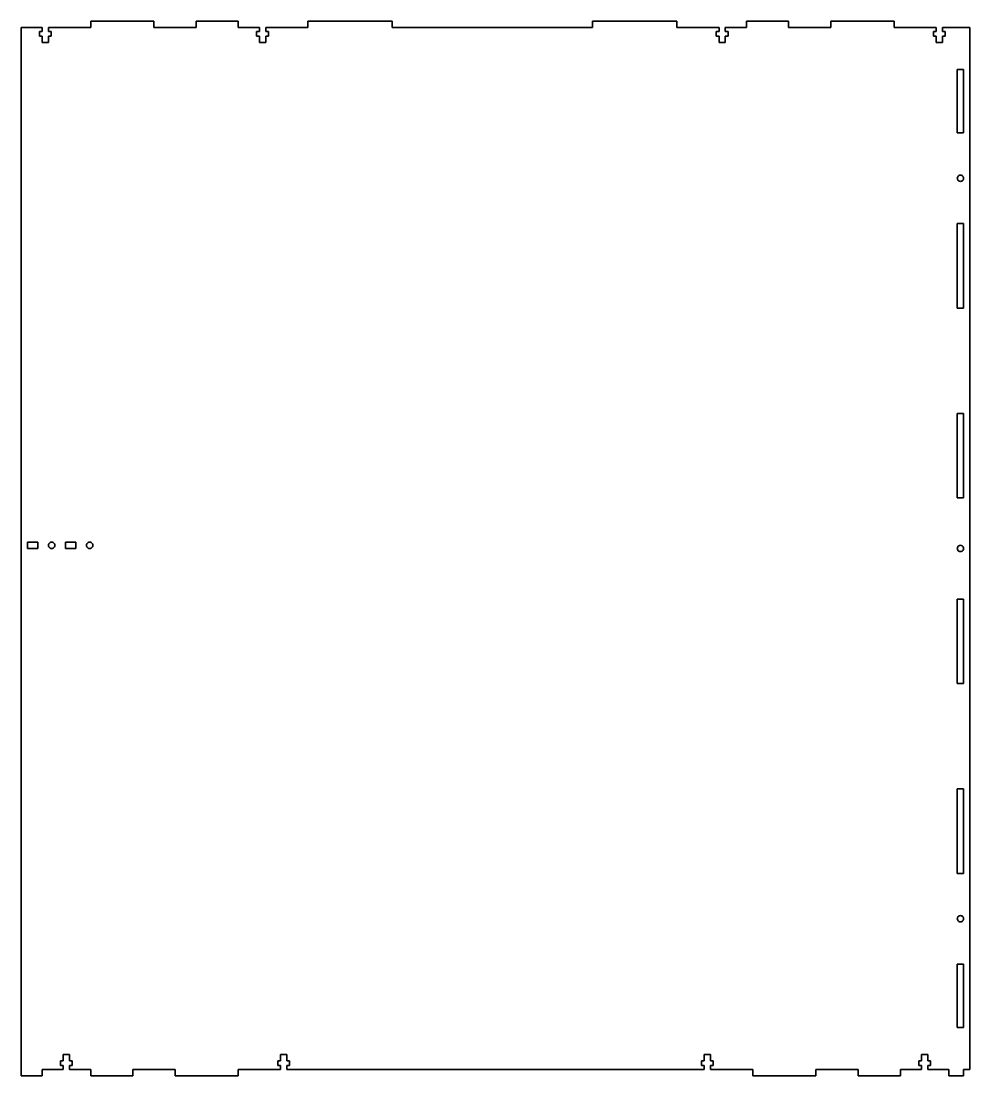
# Model space of a CAD drawing. Header units: inches. Extents: x 225 to 675, y -50 to 450.
import ezdxf

# ---------------------------------------------------------------- set-up
doc = ezdxf.new("R2010")
doc.units = ezdxf.units.IN
doc.header["$MEASUREMENT"] = 0
doc.layers.add('Laag 1', color=7, linetype='Continuous')

# ---------------------------------------------------------------- blocks, each defined once
blk = doc.blocks.new('block 3')
at = {"layer": 'Laag 1', "color": 5, "lineweight": 35, "true_color": 0x0000ff}
for points in [[(234.97, 446.85), (224.97, 446.85)], [(224.97, 446.85), (224.97, -50.15)], [(234.97, 444.85), (234.97, 446.85)], [(257.97, 446.85), (237.97, 446.85)], [(237.97, 446.85), (237.97, 444.85)], [(287.97, 449.85), (257.97, 449.85)], [(257.97, 449.85), (257.97, 446.85)], [(287.97, 446.85), (287.97, 449.85)], [(307.97, 446.85), (287.97, 446.85)], [(327.97, 449.85), (307.97, 449.85)], [(307.97, 449.85), (307.97, 446.85)], [(327.97, 446.85), (327.97, 449.85)], [(337.97, 446.85), (327.97, 446.85)], [(337.97, 444.85), (337.97, 446.85)], [(360.97, 446.85), (340.97, 446.85)], [(340.97, 446.85), (340.97, 444.85)], [(400.97, 449.85), (360.97, 449.85)], [(360.97, 449.85), (360.97, 446.85)], [(400.97, 446.85), (400.97, 449.85)], [(495.97, 446.85), (400.97, 446.85)], [(535.97, 449.85), (495.97, 449.85)], [(495.97, 449.85), (495.97, 446.85)], [(535.97, 446.85), (535.97, 449.85)], [(555.97, 446.85), (535.97, 446.85)], [(555.97, 444.85), (555.97, 446.85)], [(568.97, 446.85), (558.97, 446.85)], [(558.97, 446.85), (558.97, 444.85)], [(588.97, 449.85), (568.97, 449.85)], [(568.97, 449.85), (568.97, 446.85)], [(588.97, 446.85), (588.97, 449.85)], [(608.97, 446.85), (588.97, 446.85)], [(638.97, 449.85), (608.97, 449.85)], [(608.97, 449.85), (608.97, 446.85)], [(638.97, 446.85), (638.97, 449.85)], [(658.97, 446.85), (638.97, 446.85)], [(658.97, 444.85), (658.97, 446.85)], [(674.97, 446.85), (661.97, 446.85)], [(661.97, 446.85), (661.97, 444.85)], [(674.97, -47.15), (674.97, 446.85)], [(233.67, 442.65), (233.67, 444.85)], [(233.67, 444.85), (234.97, 444.85)], [(234.97, 442.65), (233.67, 442.65)], [(234.97, 439.65), (234.97, 442.65)], [(237.97, 444.85), (239.27, 444.85)], [(239.27, 442.65), (237.97, 442.65)], [(237.97, 442.65), (237.97, 439.65)], [(239.27, 444.85), (239.27, 442.65)], [(336.67, 442.65), (336.67, 444.85)], [(336.67, 444.85), (337.97, 444.85)], [(337.97, 442.65), (336.67, 442.65)], [(337.97, 439.65), (337.97, 442.65)], [(340.97, 444.85), (342.27, 444.85)], [(342.27, 442.65), (340.97, 442.65)], [(340.97, 442.65), (340.97, 439.65)], [(342.27, 444.85), (342.27, 442.65)], [(554.67, 442.65), (554.67, 444.85)], [(554.67, 444.85), (555.97, 444.85)], [(555.97, 442.65), (554.67, 442.65)], [(555.97, 439.65), (555.97, 442.65)], [(558.97, 444.85), (560.27, 444.85)], [(560.27, 442.65), (558.97, 442.65)], [(558.97, 442.65), (558.97, 439.65)], [(560.27, 444.85), (560.27, 442.65)], [(657.67, 442.65), (657.67, 444.85)], [(657.67, 444.85), (658.97, 444.85)], [(658.97, 442.65), (657.67, 442.65)], [(658.97, 439.65), (658.97, 442.65)], [(661.97, 444.85), (663.27, 444.85)], [(663.27, 442.65), (661.97, 442.65)], [(661.97, 442.65), (661.97, 439.65)], [(663.27, 444.85), (663.27, 442.65)], [(237.97, 439.65), (234.97, 439.65)], [(340.97, 439.65), (337.97, 439.65)], [(558.97, 439.65), (555.97, 439.65)], [(661.97, 439.65), (658.97, 439.65)], [(668.97, 396.85), (668.97, 426.85)], [(668.97, 426.85), (671.97, 426.85)], [(671.97, 426.85), (671.97, 396.85)], [(671.97, 396.85), (668.97, 396.85)], [(668.97, 375.35), (669.02, 375.74)], [(669.02, 374.96), (668.97, 375.35)], [(669.02, 375.74), (669.17, 376.1)], [(669.17, 376.1), (669.41, 376.41)], [(669.41, 376.41), (669.72, 376.65)], [(669.72, 376.65), (670.08, 376.8)], [(670.08, 376.8), (670.47, 376.85)], [(670.47, 376.85), (670.86, 376.8)], [(670.86, 376.8), (671.22, 376.65)], [(671.22, 376.65), (671.53, 376.41)], [(671.53, 376.41), (671.77, 376.1)], [(671.77, 376.1), (671.92, 375.74)], [(671.92, 375.74), (671.97, 375.35)], [(671.97, 375.35), (671.92, 374.96)], [(669.17, 374.6), (669.02, 374.96)], [(669.41, 374.29), (669.17, 374.6)], [(669.72, 374.05), (669.41, 374.29)], [(670.08, 373.9), (669.72, 374.05)], [(670.47, 373.85), (670.08, 373.9)], [(670.86, 373.9), (670.47, 373.85)], [(671.22, 374.05), (670.86, 373.9)], [(671.53, 374.29), (671.22, 374.05)], [(671.77, 374.6), (671.53, 374.29)], [(671.92, 374.96), (671.77, 374.6)], [(668.97, 313.85), (668.97, 353.85)], [(668.97, 353.85), (671.97, 353.85)], [(671.97, 353.85), (671.97, 313.85)], [(671.97, 313.85), (668.97, 313.85)], [(668.97, 223.85), (668.97, 263.85)], [(668.97, 263.85), (671.97, 263.85)], [(671.97, 263.85), (671.97, 223.85)], [(671.97, 223.85), (668.97, 223.85)], [(227.97, 199.85), (227.97, 202.85)], [(227.97, 202.85), (232.97, 202.85)], [(232.97, 202.85), (232.97, 199.85)], [(237.97, 201.35), (238.02, 201.74)], [(238.02, 200.96), (237.97, 201.35)], [(238.02, 201.74), (238.17, 202.1)], [(238.17, 200.6), (238.02, 200.96)], [(238.17, 202.1), (238.41, 202.41)], [(238.41, 200.29), (238.17, 200.6)], [(238.41, 202.41), (238.72, 202.65)], [(238.72, 200.05), (238.41, 200.29)], [(238.72, 202.65), (239.08, 202.8)], [(239.08, 199.9), (238.72, 200.05)], [(239.08, 202.8), (239.47, 202.85)], [(239.47, 202.85), (239.86, 202.8)], [(239.86, 202.8), (240.22, 202.65)], [(240.22, 200.05), (239.86, 199.9)], [(240.22, 202.65), (240.53, 202.41)], [(240.53, 200.29), (240.22, 200.05)], [(240.53, 202.41), (240.77, 202.1)], [(240.77, 200.6), (240.53, 200.29)], [(240.77, 202.1), (240.92, 201.74)], [(240.92, 200.96), (240.77, 200.6)], [(240.92, 201.74), (240.97, 201.35)], [(240.97, 201.35), (240.92, 200.96)], [(245.97, 199.85), (245.97, 202.85)], [(245.97, 202.85), (250.97, 202.85)], [(250.97, 202.85), (250.97, 199.85)], [(255.97, 201.35), (256.02, 201.74)], [(256.02, 200.96), (255.97, 201.35)], [(256.02, 201.74), (256.17, 202.1)], [(256.17, 200.6), (256.02, 200.96)], [(256.17, 202.1), (256.41, 202.41)], [(256.41, 200.29), (256.17, 200.6)], [(256.41, 202.41), (256.72, 202.65)], [(256.72, 200.05), (256.41, 200.29)], [(256.72, 202.65), (257.08, 202.8)], [(257.08, 199.9), (256.72, 200.05)], [(257.08, 202.8), (257.47, 202.85)], [(257.47, 202.85), (257.86, 202.8)], [(257.86, 202.8), (258.22, 202.65)], [(258.22, 200.05), (257.86, 199.9)], [(258.22, 202.65), (258.53, 202.41)], [(258.53, 200.29), (258.22, 200.05)], [(258.53, 202.41), (258.77, 202.1)], [(258.77, 200.6), (258.53, 200.29)], [(258.77, 202.1), (258.92, 201.74)], [(258.92, 200.96), (258.77, 200.6)], [(258.92, 201.74), (258.97, 201.35)], [(258.97, 201.35), (258.92, 200.96)], [(668.97, 199.85), (669.02, 200.24)], [(669.02, 200.24), (669.17, 200.6)], [(669.17, 200.6), (669.41, 200.91)], [(669.41, 200.91), (669.72, 201.15)], [(669.72, 201.15), (670.08, 201.3)], [(670.08, 201.3), (670.47, 201.35)], [(670.47, 201.35), (670.86, 201.3)], [(670.86, 201.3), (671.22, 201.15)], [(671.22, 201.15), (671.53, 200.91)], [(671.53, 200.91), (671.77, 200.6)], [(671.77, 200.6), (671.92, 200.24)], [(671.92, 200.24), (671.97, 199.85)], [(232.97, 199.85), (227.97, 199.85)], [(239.47, 199.85), (239.08, 199.9)], [(239.86, 199.9), (239.47, 199.85)], [(250.97, 199.85), (245.97, 199.85)], [(257.47, 199.85), (257.08, 199.9)], [(257.86, 199.9), (257.47, 199.85)], [(669.02, 199.46), (668.97, 199.85)], [(669.17, 199.1), (669.02, 199.46)], [(669.41, 198.79), (669.17, 199.1)], [(669.72, 198.55), (669.41, 198.79)], [(670.08, 198.4), (669.72, 198.55)], [(670.47, 198.35), (670.08, 198.4)], [(670.86, 198.4), (670.47, 198.35)], [(671.22, 198.55), (670.86, 198.4)], [(671.53, 198.79), (671.22, 198.55)], [(671.77, 199.1), (671.53, 198.79)], [(671.92, 199.46), (671.77, 199.1)], [(671.97, 199.85), (671.92, 199.46)], [(668.97, 175.85), (671.97, 175.85)], [(668.97, 135.85), (668.97, 175.85)], [(671.97, 175.85), (671.97, 135.85)], [(671.97, 135.85), (668.97, 135.85)], [(668.97, 45.85), (668.97, 85.85)], [(668.97, 85.85), (671.97, 85.85)], [(671.97, 85.85), (671.97, 45.85)], [(671.97, 45.85), (668.97, 45.85)], [(669.02, 24.74), (669.17, 25.1)], [(669.17, 25.1), (669.41, 25.41)], [(669.41, 25.41), (669.72, 25.65)], [(669.72, 25.65), (670.08, 25.8)], [(670.08, 25.8), (670.47, 25.85)], [(670.47, 25.85), (670.86, 25.8)], [(670.86, 25.8), (671.22, 25.65)], [(671.22, 25.65), (671.53, 25.41)], [(671.53, 25.41), (671.77, 25.1)], [(671.77, 25.1), (671.92, 24.74)], [(668.97, 24.35), (669.02, 24.74)], [(669.02, 23.96), (668.97, 24.35)], [(669.17, 23.6), (669.02, 23.96)], [(669.41, 23.29), (669.17, 23.6)], [(669.72, 23.05), (669.41, 23.29)], [(670.08, 22.9), (669.72, 23.05)], [(670.47, 22.85), (670.08, 22.9)], [(670.86, 22.9), (670.47, 22.85)], [(671.22, 23.05), (670.86, 22.9)], [(671.53, 23.29), (671.22, 23.05)], [(671.77, 23.6), (671.53, 23.29)], [(671.92, 23.96), (671.77, 23.6)], [(671.92, 24.74), (671.97, 24.35)], [(671.97, 24.35), (671.92, 23.96)], [(668.97, 2.85), (671.97, 2.85)], [(668.97, -27.15), (668.97, 2.85)], [(671.97, 2.85), (671.97, -27.15)], [(671.97, -27.15), (668.97, -27.15)], [(244.97, -42.95), (244.97, -39.95)], [(244.97, -39.95), (247.97, -39.95)], [(247.97, -39.95), (247.97, -42.95)], [(347.97, -42.95), (347.97, -39.95)], [(347.97, -39.95), (350.97, -39.95)], [(350.97, -39.95), (350.97, -42.95)], [(548.97, -42.95), (548.97, -39.95)], [(548.97, -39.95), (551.97, -39.95)], [(551.97, -39.95), (551.97, -42.95)], [(651.97, -42.95), (651.97, -39.95)], [(651.97, -39.95), (654.97, -39.95)], [(654.97, -39.95), (654.97, -42.95)], [(243.67, -45.15), (243.67, -42.95)], [(243.67, -42.95), (244.97, -42.95)], [(247.97, -42.95), (249.27, -42.95)], [(249.27, -42.95), (249.27, -45.15)], [(346.67, -45.15), (346.67, -42.95)], [(346.67, -42.95), (347.97, -42.95)], [(350.97, -42.95), (352.27, -42.95)], [(352.27, -42.95), (352.27, -45.15)], [(547.67, -45.15), (547.67, -42.95)], [(547.67, -42.95), (548.97, -42.95)], [(551.97, -42.95), (553.27, -42.95)], [(553.27, -42.95), (553.27, -45.15)], [(650.67, -45.15), (650.67, -42.95)], [(650.67, -42.95), (651.97, -42.95)], [(654.97, -42.95), (656.27, -42.95)], [(656.27, -42.95), (656.27, -45.15)], [(234.97, -50.15), (234.97, -47.15)], [(234.97, -47.15), (244.97, -47.15)], [(244.97, -45.15), (243.67, -45.15)], [(244.97, -47.15), (244.97, -45.15)], [(249.27, -45.15), (247.97, -45.15)], [(247.97, -45.15), (247.97, -47.15)], [(247.97, -47.15), (257.97, -47.15)], [(257.97, -47.15), (257.97, -50.15)], [(277.97, -50.15), (277.97, -47.15)], [(277.97, -47.15), (297.97, -47.15)], [(297.97, -47.15), (297.97, -50.15)], [(327.97, -50.15), (327.97, -47.15)], [(327.97, -47.15), (347.97, -47.15)], [(347.97, -45.15), (346.67, -45.15)], [(347.97, -47.15), (347.97, -45.15)], [(352.27, -45.15), (350.97, -45.15)], [(350.97, -45.15), (350.97, -47.15)], [(350.97, -47.15), (548.97, -47.15)], [(548.97, -45.15), (547.67, -45.15)], [(548.97, -47.15), (548.97, -45.15)], [(553.27, -45.15), (551.97, -45.15)], [(551.97, -45.15), (551.97, -47.15)], [(551.97, -47.15), (571.97, -47.15)], [(571.97, -47.15), (571.97, -50.15)], [(601.97, -50.15), (601.97, -47.15)], [(601.97, -47.15), (621.97, -47.15)], [(621.97, -47.15), (621.97, -50.15)], [(641.97, -50.15), (641.97, -47.15)], [(641.97, -47.15), (651.97, -47.15)], [(651.97, -45.15), (650.67, -45.15)], [(651.97, -47.15), (651.97, -45.15)], [(656.27, -45.15), (654.97, -45.15)], [(654.97, -45.15), (654.97, -47.15)], [(654.97, -47.15), (664.97, -47.15)], [(664.97, -47.15), (664.97, -50.15)], [(671.97, -50.15), (671.97, -47.15)], [(671.97, -47.15), (674.97, -47.15)], [(224.97, -50.15), (234.97, -50.15)], [(257.97, -50.15), (277.97, -50.15)], [(297.97, -50.15), (327.97, -50.15)], [(571.97, -50.15), (601.97, -50.15)], [(621.97, -50.15), (641.97, -50.15)], [(664.97, -50.15), (671.97, -50.15)]]:
    blk.add_lwpolyline(points, dxfattribs=at)

msp = doc.modelspace()

# ---------------------------------------------------------------- block references
at = {"layer": 'Laag 1'}
msp.add_blockref('block 3', (0, 0), dxfattribs=at)

doc.saveas('drawing.dxf')
